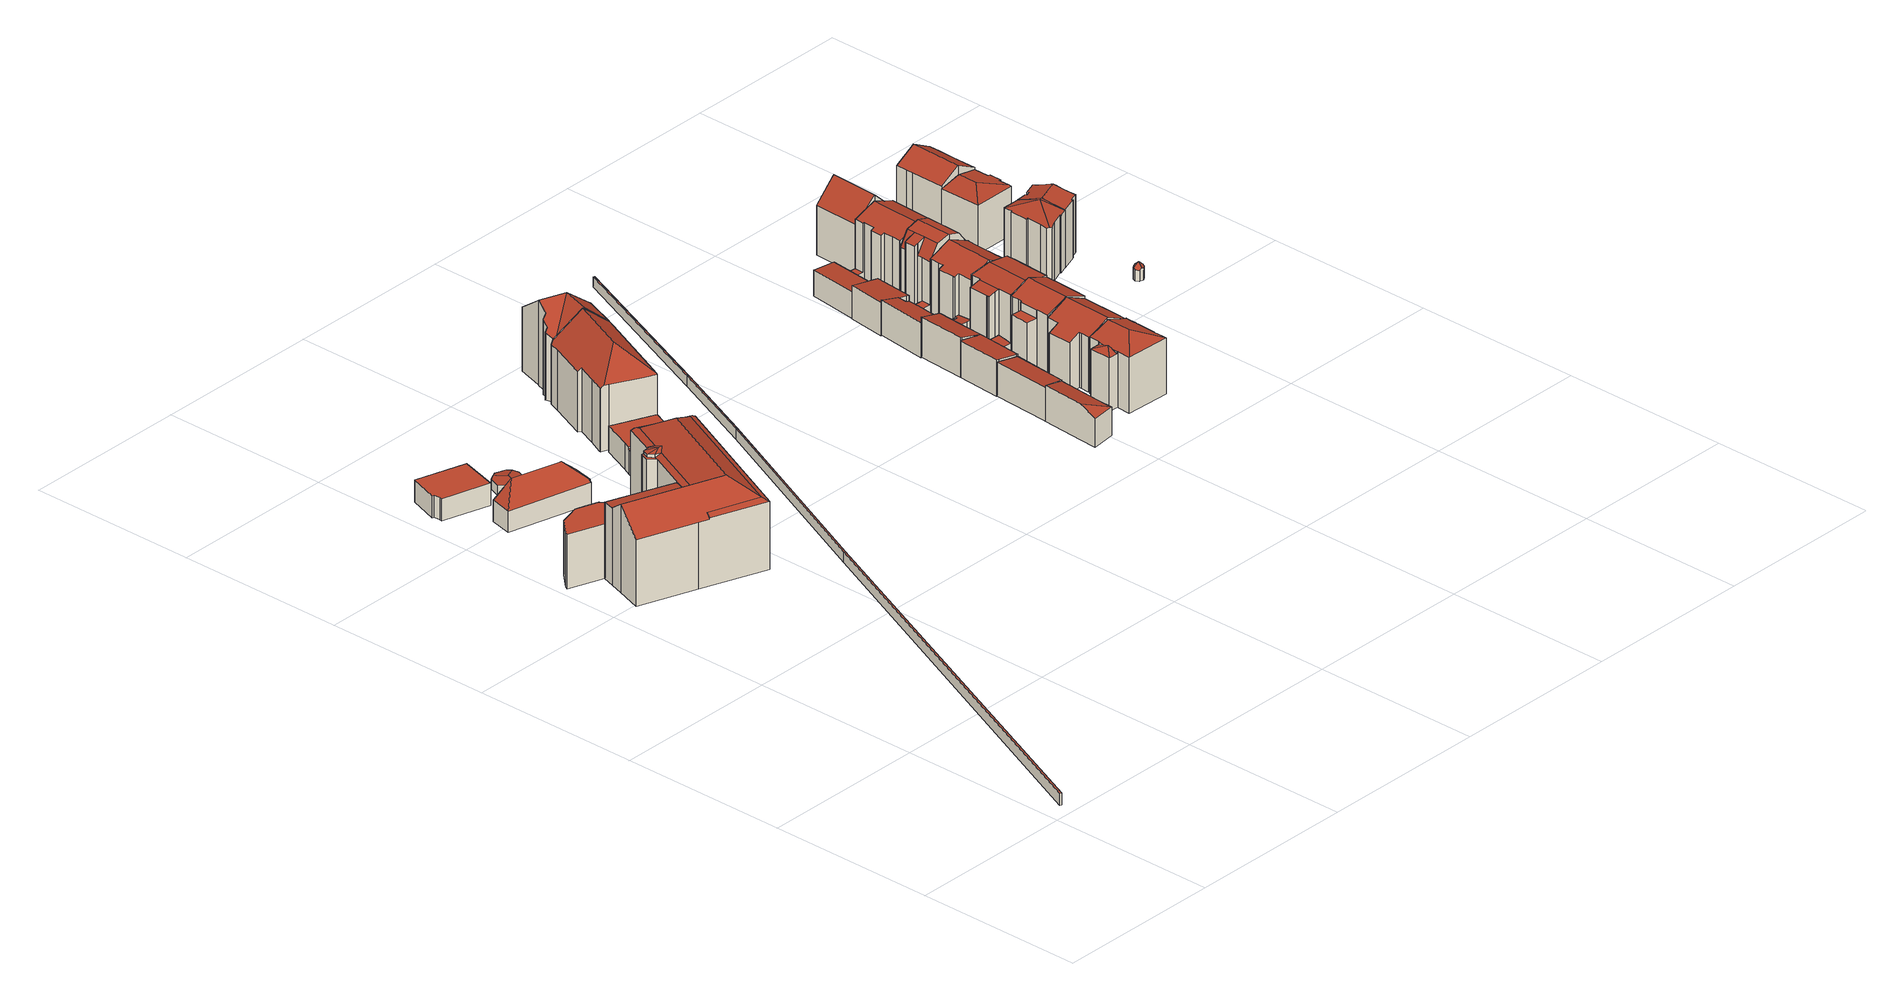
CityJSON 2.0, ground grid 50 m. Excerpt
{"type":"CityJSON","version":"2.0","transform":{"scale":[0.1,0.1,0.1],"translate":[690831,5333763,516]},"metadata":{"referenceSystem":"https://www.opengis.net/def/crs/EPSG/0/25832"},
"CityObjects":{
"building1":{"type":"Building","attributes":{"Gemeindeschluessel":"09162000","HoeheDach":"534.640","HoeheGrund":"518.710","Methode":"1000","NiedrigsteTraufeDesGebaeudes":"534.640","Geometrietyp2DReferenz":"3000","function":"31001_9998","roofType":"1000","measuredHeight":15.93},"geometry":[{"type":"MultiSurface","lod":"2","boundaries":[[[0,1,2,3]],[[4,5,6,7]],[[8,9,1,0]],[[10,11,12,13,14,15]],[[16,15,14,17,18,19]],[[3,2,5,4]],[[7,6,19,18]],[[20,21,9,8]],[[12,11,21,20]],[[1,9,21,11,10,15,16,19,6,5,2]],[[20,8,0,3,4,7,18,17,14,13,12]]],"semantics":{"surfaces":[{"type":"WallSurface"},{"type":"RoofSurface"},{"type":"GroundSurface"}],"values":[0,0,0,0,0,0,0,0,0,1,2]}}]},
"building2":{"type":"Building","attributes":{"Gemeindeschluessel":"09162000","HoeheDach":"526.210","HoeheGrund":"519.720","Methode":"2000","NiedrigsteTraufeDesGebaeudes":"526.210","Geometrietyp2DReferenz":"3000","function":"31001_2000","roofType":"1000","measuredHeight":6.49,"storeysAboveGround":1},"geometry":[{"type":"MultiSurface","lod":"2","boundaries":[[[22,23,24,25]],[[26,27,28,29]],[[30,25,24,31,32,33]],[[32,27,26,33]],[[28,27,32,31,24,23,34,35]],[[29,28,35,36]],[[37,34,23,22]],[[25,30,33,26,29,36,37,22]],[[36,35,34,37]]],"semantics":{"surfaces":[{"type":"WallSurface"},{"type":"RoofSurface"},{"type":"GroundSurface"}],"values":[0,0,0,0,1,0,0,2,0]}}]},
"building3":{"type":"Building","attributes":{"name":"Pathologisches Institut","Gemeindeschluessel":"09162000","HoeheDach":"544.600","HoeheGrund":"518.786","Methode":"2000","NiedrigsteTraufeDesGebaeudes":"538.406","Geometrietyp2DReferenz":"3000","function":"31001_3020","roofType":"3100","measuredHeight":25.81,"storeysAboveGround":4},"geometry":[{"type":"MultiSurface","lod":"2","boundaries":[[[38,39,40,41,42,43]],[[44,45,46,47,48]],[[38,43,49,50]],[[51,52,53,54]],[[55,56,57,58,59]],[[38,50,56,55,60,61,62,52,51,63,64,65,66,67,39]],[[50,49,57,56]],[[68,69,70,71]],[[68,72,73,74]],[[75,65,64,76,71,77]],[[78,45,79,80]],[[53,52,62,81,82]],[[42,41,83]],[[48,47,66,65,75]],[[80,84,85,86,87,59,58]],[[88,86,85,89]],[[90,69,68,91]],[[67,66,47,46,92]],[[93,74,73,94]],[[82,84,90,95,53]],[[68,71,76,72]],[[40,92,46,45,78]],[[88,96,97,87,86]],[[48,75,77,70,44]],[[84,82,81,89,85]],[[84,80,79,44,70,69,90]],[[90,91,95]],[[98,54,53,95,93,94]],[[62,61,96,88,89,81]],[[67,92,40,39]],[[64,63,98,94,73,72,76]],[[60,97,96,61]],[[43,42,83,78,80,58,57,49]],[[40,78,83,41]],[[77,71,70]],[[79,45,44]],[[95,91,74,93]],[[98,63,51,54]],[[91,68,74]],[[60,55,59,87,97]]],"semantics":{"surfaces":[{"type":"WallSurface"},{"type":"RoofSurface"},{"type":"GroundSurface"}],"values":[0,1,0,0,0,2,0,1,1,0,1,0,0,0,1,0,1,0,0,1,1,1,1,1,1,1,0,1,0,0,0,0,1,1,0,1,0,0,1,0]}}]},
"building4":{"type":"Building","attributes":{"Gemeindeschluessel":"09162000","HoeheDach":"529.760","HoeheGrund":"519.085","Methode":"2000","NiedrigsteTraufeDesGebaeudes":"525.275","Geometrietyp2DReferenz":"3000","function":"31001_9998","roofType":"2100","measuredHeight":10.68},"geometry":[{"type":"MultiSurface","lod":"2","boundaries":[[[99,100,101,102,103,104,105,106,107,108,109]],[[101,110,111,102]],[[112,110,101,100]],[[108,113,114,109]],[[102,111,115,103]],[[99,116,112,100]],[[117,115,111,110]],[[112,116,118,119,120,121,117,110]],[[120,119,122,106,105]],[[117,121,104,103,115]],[[99,109,114,118,116]],[[104,121,120,105]],[[107,123,113,108]],[[106,122,123,107]],[[118,114,113,123,122,119]]],"semantics":{"surfaces":[{"type":"GroundSurface"},{"type":"WallSurface"},{"type":"RoofSurface"}],"values":[0,1,1,1,1,1,2,2,1,1,1,1,1,1,2]}}]},
"building5":{"type":"Building","attributes":{"Gemeindeschluessel":"09162000","HoeheDach":"524.113","HoeheGrund":"520.300","Methode":"1000","NiedrigsteTraufeDesGebaeudes":"523.191","Geometrietyp2DReferenz":"3000","function":"31001_2000","roofType":"3200","measuredHeight":3.81},"geometry":[{"type":"MultiSurface","lod":"2","boundaries":[[[124,125,126,127]],[[128,129,130,131,132]],[[133,134,135,136]],[[134,137,128,132,138,135]],[[138,132,131,139,140,141]],[[142,143,144,137,134,133]],[[136,135,138,141]],[[129,125,124,145,146,130]],[[139,131,130,146]],[[144,126,125,129,128,137]],[[127,126,144,143]],[[127,143,142,133,136,141,140,139,146,145,124]]],"semantics":{"surfaces":[{"type":"WallSurface"},{"type":"RoofSurface"},{"type":"GroundSurface"}],"values":[0,1,0,1,0,0,0,0,0,1,0,2]}}]},
"building6":{"type":"Building","attributes":{"Gemeindeschluessel":"09162000","HoeheDach":"523.367","HoeheGrund":"519.783","Methode":"2000","NiedrigsteTraufeDesGebaeudes":"522.673","Geometrietyp2DReferenz":"3000","function":"51009_1700","roofType":"1000","measuredHeight":3.58},"geometry":[{"type":"MultiSurface","lod":"2","boundaries":[[[147,148,149,150]],[[151,152,153,154]],[[150,149,155,156]],[[150,156,151,154,157,158,159,160,161,147]],[[158,162,163,159]],[[154,153,164,157]],[[156,155,152,151]],[[148,165,166,163,162,164,153,152,155,149]],[[159,163,166,160]],[[160,166,165,161]],[[161,165,148,147]],[[157,164,162,158]]],"semantics":{"surfaces":[{"type":"WallSurface"},{"type":"GroundSurface"},{"type":"RoofSurface"}],"values":[0,0,0,1,0,0,0,2,0,0,0,0]}}]},
"building7":{"type":"Building","attributes":{"Gemeindeschluessel":"09162000","HoeheDach":"526.960","HoeheGrund":"519.371","Methode":"2000","NiedrigsteTraufeDesGebaeudes":"526.460","Geometrietyp2DReferenz":"3000","function":"31001_1000","roofType":"1000","measuredHeight":7.59,"storeysAboveGround":2},"geometry":[{"type":"MultiSurface","lod":"2","boundaries":[[[167,168,169,170,171,172,173,174,175]],[[176,177,178,179,180,181,182,183,184,185,186]],[[179,175,174,180]],[[176,186,187,188,170,169]],[[183,189,190,184]],[[181,173,172,182]],[[183,182,172,171,191,189]],[[188,187,192,190,189,191]],[[184,190,192,185]],[[175,179,178,167]],[[176,169,168,177]],[[180,174,173,181]],[[185,192,187,186]],[[167,178,177,168]],[[170,188,191,171]]],"semantics":{"surfaces":[{"type":"RoofSurface"},{"type":"GroundSurface"},{"type":"WallSurface"}],"values":[0,1,2,2,2,2,2,0,2,2,2,2,2,2,2]}}]},
"building8":{"type":"Building","attributes":{"Gemeindeschluessel":"09162000","HoeheDach":"545.100","HoeheGrund":"519.990","Methode":"2000","NiedrigsteTraufeDesGebaeudes":"537.443","Geometrietyp2DReferenz":"3000","function":"31001_1000","roofType":"3200","measuredHeight":25.11,"storeysAboveGround":6},"geometry":[{"type":"MultiSurface","lod":"2","boundaries":[[[193,194,195,196]],[[197,198,199,200,201,202]],[[203,204,205,206,207,208,209,210]],[[211,212,213,214,215,216,217,218,219,220]],[[221,222,223,224]],[[221,224,201,200,199,225,205,204,203,210,226,227,193,196,228,229,219,218,217,216,215]],[[229,230,220,219]],[[196,195,231,228]],[[206,232,198,197,202,233,207]],[[208,207,233,212,211,220,230,231,195,194,234,235,209]],[[227,234,194,193]],[[202,223,222,214,213,212,233]],[[224,223,202,201]],[[215,214,222,221]],[[226,235,234,227]],[[225,199,198,232,206,205]],[[228,231,230,229]],[[210,209,235,226]]],"semantics":{"surfaces":[{"type":"WallSurface"},{"type":"GroundSurface"},{"type":"RoofSurface"}],"values":[0,0,0,0,0,1,0,0,2,2,0,2,0,0,0,0,0,0]}}]},
"building9":{"type":"Building","attributes":{"Gemeindeschluessel":"09162000","HoeheDach":"545.110","HoeheGrund":"519.930","Methode":"2000","NiedrigsteTraufeDesGebaeudes":"538.261","Geometrietyp2DReferenz":"3000","function":"31001_1000","roofType":"3100","measuredHeight":25.18,"storeysAboveGround":6},"geometry":[{"type":"MultiSurface","lod":"2","boundaries":[[[236,237,238,239,240,241,242,243,244,245,246,247]],[[236,247,248]],[[249,250,251,252]],[[253,254,255,256]],[[257,258,250,249,259,260]],[[261,262,254,253]],[[263,245,244,264,252,251]],[[265,266,267,268,269,270,271,213,272,273,274,275]],[[248,247,246,245,263,251,250,258]],[[269,276,239,238,277,270]],[[213,271,248,272]],[[270,277,238,237,236,248,271]],[[274,273,272,248,258,257,278,255,254,262]],[[275,274,262,261]],[[276,269,268,267,266,265,275,261,253,256,279,260,259,249,252,264,244,243,242,241,240,239]],[[255,278,257,260,279,256]]],"semantics":{"surfaces":[{"type":"WallSurface"},{"type":"RoofSurface"},{"type":"GroundSurface"}],"values":[0,1,0,0,0,0,0,0,1,0,1,1,1,0,2,0]}}]},
"building10":{"type":"Building","attributes":{"Gemeindeschluessel":"09162000","HoeheDach":"528.505","HoeheGrund":"517.947","Methode":"2000","NiedrigsteTraufeDesGebaeudes":"526.235","Geometrietyp2DReferenz":"3000","function":"31001_9998","roofType":"2100","measuredHeight":10.56,"storeysAboveGround":2},"geometry":[{"type":"MultiSurface","lod":"2","boundaries":[[[280,281,282,283]],[[284,285,286,287]],[[283,288,289,290,291,280]],[[281,292,287,286,293,282]],[[290,289,285,284]],[[282,288,283]],[[292,281,280,291,290,284,287]],[[282,293,286,285,289,288]]],"semantics":{"surfaces":[{"type":"WallSurface"},{"type":"RoofSurface"},{"type":"GroundSurface"}],"values":[0,0,0,0,0,1,2,1]}}]},
"building11":{"type":"Building","attributes":{"Gemeindeschluessel":"09162000","HoeheDach":"527.788","HoeheGrund":"517.945","Methode":"1000","NiedrigsteTraufeDesGebaeudes":"526.550","Geometrietyp2DReferenz":"3000","function":"31001_1000","roofType":"1000","measuredHeight":9.84,"storeysAboveGround":2},"geometry":[{"type":"MultiSurface","lod":"2","boundaries":[[[294,295,296,297]],[[298,299,295,294]],[[287,300,285,284]],[[301,302,303,304]],[[305,306,302,301,307,290]],[[308,299,298,309,304,303]],[[290,310,284,285,311,305]],[[297,287,284,310,290,307,301,304,309,298,294]],[[297,296,300,287]],[[311,285,300,296,295,299,308,303,302,306,305]]],"semantics":{"surfaces":[{"type":"WallSurface"},{"type":"GroundSurface"},{"type":"RoofSurface"}],"values":[0,0,0,0,0,0,0,1,0,2]}}]},
"building12":{"type":"Building","attributes":{"Gemeindeschluessel":"09162000","HoeheDach":"528.447","HoeheGrund":"517.690","Methode":"1000","NiedrigsteTraufeDesGebaeudes":"527.173","Geometrietyp2DReferenz":"3000","function":"31001_9998","roofType":"2100","measuredHeight":10.76,"storeysAboveGround":2},"geometry":[{"type":"MultiSurface","lod":"2","boundaries":[[[312,313,314,315]],[[316,317,318,319,320,321,322,323,324,312,315,325]],[[321,326,327,322]],[[320,319,318,328,329,330,326,321]],[[322,327,331,323]],[[326,330,329,328,332,333,334,314,313,335,331,327]],[[315,314,334,325]],[[324,335,313,312]],[[317,332,328,318]],[[317,316,325,334,333,332]],[[323,331,335,324]]],"semantics":{"surfaces":[{"type":"WallSurface"},{"type":"GroundSurface"},{"type":"RoofSurface"}],"values":[0,1,0,0,0,2,0,0,0,0,0]}}]},
"building13":{"type":"Building","attributes":{"Gemeindeschluessel":"09162000","HoeheDach":"529.314","HoeheGrund":"517.650","Methode":"1000","NiedrigsteTraufeDesGebaeudes":"527.214","Geometrietyp2DReferenz":"3000","function":"31001_1000","roofType":"2100","measuredHeight":11.66,"storeysAboveGround":2},"geometry":[{"type":"MultiSurface","lod":"2","boundaries":[[[336,334,337,338]],[[339,340,336,338,341,342,343,344,345,346,347,348,349]],[[340,339,349,350,351,352]],[[344,353,354,345]],[[355,356,337,334,352,351,350,357,358,359,354,353,360]],[[359,358,347,346,345,354]],[[341,356,355,342]],[[347,358,357,348]],[[342,355,360,343]],[[348,357,350,349]],[[343,360,353,344]],[[338,337,356,341]],[[340,352,334,336]]],"semantics":{"surfaces":[{"type":"WallSurface"},{"type":"GroundSurface"},{"type":"RoofSurface"}],"values":[0,1,0,0,2,0,0,0,0,0,0,0,0]}}]},
"building14":{"type":"Building","attributes":{"Gemeindeschluessel":"09162000","HoeheDach":"535.750","HoeheGrund":"516.910","Methode":"2000","NiedrigsteTraufeDesGebaeudes":"532.590","Geometrietyp2DReferenz":"3000","function":"31001_9998","roofType":"3200","measuredHeight":18.84,"storeysAboveGround":4},"geometry":[{"type":"MultiSurface","lod":"2","boundaries":[[[361,362,363,364]],[[365,366,367,368]],[[369,370,371,372]],[[373,374,375,376]],[[377,378,379,380,381,382,383,384,385]],[[386,387,388,389]],[[390,391,392,393]],[[394,395,396,397]],[[361,364,369,372,373,376,398,390,393,399,400,401,365,368,379,378,377,385,402,403,404,394,397,386,389,405,406,407,408]],[[393,409,410,399]],[[406,411,412,407]],[[407,412,413,408]],[[414,415,388,387,396,395,416,417,418,419,381,380,367]],[[408,413,362,361]],[[399,410,420,400]],[[382,381,419]],[[382,419,421,383]],[[366,422,414,367]],[[366,365,401,400,420,422]],[[364,363,370,369]],[[423,416,395,394,404,403,424]],[[398,425,391,390]],[[392,409,393]],[[372,371,374,373]],[[383,421,426,384]],[[417,416,423]],[[368,367,380,379]],[[422,420,410,409,392,391,425,375,374,371,370,363,362,413,412,411,415,414]],[[421,417,423,424,426]],[[376,375,425,398]],[[415,411,406,405,389,388]],[[397,396,387,386]],[[419,418,417,421]],[[384,426,424,403,402,385]]],"semantics":{"surfaces":[{"type":"WallSurface"},{"type":"GroundSurface"},{"type":"RoofSurface"}],"values":[0,0,0,0,0,0,0,0,1,0,0,0,2,0,0,0,2,2,0,0,0,0,0,0,2,0,0,2,2,0,0,0,0,0]}}]},
"building15":{"type":"Building","attributes":{"Gemeindeschluessel":"09162000","HoeheDach":"520.841","HoeheGrund":"517.350","Methode":"1000","NiedrigsteTraufeDesGebaeudes":"520.022","Geometrietyp2DReferenz":"3000","function":"51009_1610","roofType":"1000","measuredHeight":3.49},"geometry":[{"type":"MultiSurface","lod":"2","boundaries":[[[427,428,429,430]],[[431,432,433,434]],[[435,436,428,427]],[[434,433,437,438]],[[439,440,431,434,438,435,427,430]],[[438,437,436,435]],[[440,441,432,431]],[[441,442,429,428,436,437,433,432]],[[442,441,440,439,430,429]]],"semantics":{"surfaces":[{"type":"WallSurface"},{"type":"GroundSurface"},{"type":"RoofSurface"}],"values":[0,0,0,0,1,0,0,2,0]}}]},
"building16":{"type":"Building","attributes":{"Gemeindeschluessel":"09162000","HoeheDach":"536.374","HoeheGrund":"517.120","Methode":"2000","NiedrigsteTraufeDesGebaeudes":"531.546","Geometrietyp2DReferenz":"3000","function":"31001_1000","roofType":"3100","measuredHeight":19.25,"storeysAboveGround":4},"geometry":[{"type":"MultiSurface","lod":"2","boundaries":[[[443,444,445,446]],[[447,448,449,450]],[[451,452,453,454,455,456]],[[457,458,459,447,450,460,461,462,463,464,443,446,465,466,467,468,469,470,471,455,454,453]],[[461,460,472,473,474,462]],[[471,475,456,455]],[[467,476,477,468]],[[469,478,479,470]],[[458,480,481,459]],[[462,474,482,463]],[[446,445,483,465]],[[470,479,475,471]],[[453,452,484,457]],[[466,465,483,485,476,467]],[[463,482,486,464]],[[464,486,444,443]],[[485,483,445,444,486,482,474,473,451,456,475,479,478,477,476]],[[472,449,448,481,480,484,452,451,473]],[[478,469,468,477]],[[459,481,448,447]],[[457,484,480,458]],[[450,449,472,460]]],"semantics":{"surfaces":[{"type":"WallSurface"},{"type":"GroundSurface"},{"type":"RoofSurface"}],"values":[0,0,0,1,0,0,0,0,0,0,0,0,0,0,0,0,2,2,0,0,0,0]}}]},
"building17":{"type":"Building","attributes":{"Gemeindeschluessel":"09162000","HoeheDach":"527.458","HoeheGrund":"517.230","Methode":"2000","NiedrigsteTraufeDesGebaeudes":"520.139","Geometrietyp2DReferenz":"3000","function":"31001_1000","roofType":"2100","measuredHeight":10.23,"storeysAboveGround":1},"geometry":[{"type":"MultiSurface","lod":"2","boundaries":[[[487,488,489,490]],[[491,492,493,494]],[[495,496,497,498]],[[490,499,500,501,502,495,498,503,504,505,506,507,508,509,510,511,512,513,514,515,491,494,516,517,518,487]],[[510,509,508,519,520,521]],[[510,521,522,511]],[[523,524,525,489,488,526,527,528,493,492,529,530,531,532]],[[507,533,519,508]],[[534,497,496,535,536,537,522,521,520,519,533,538,539,540]],[[531,536,535,532]],[[517,527,526,518]],[[498,497,534,503]],[[511,522,537,512]],[[528,527,517,516,494,493]],[[490,489,525,499]],[[540,539,538,506,505,504]],[[536,531,530,514,513,512,537]],[[515,529,492,491]],[[518,526,488,487]],[[514,530,529,515]],[[502,501,523,532,535,496,495]],[[500,499,525,524,523,501]],[[503,534,540,504]],[[506,538,533,507]]],"semantics":{"surfaces":[{"type":"WallSurface"},{"type":"GroundSurface"},{"type":"RoofSurface"}],"values":[0,0,0,1,0,0,2,0,2,0,0,0,0,0,0,0,0,0,0,0,0,0,0,0]}}]},
"building18":{"type":"Building","attributes":{"Gemeindeschluessel":"09162000","HoeheDach":"526.750","HoeheGrund":"516.896","Methode":"2000","NiedrigsteTraufeDesGebaeudes":"525.117","Geometrietyp2DReferenz":"3000","function":"31001_9998","roofType":"9999","measuredHeight":9.85,"storeysAboveGround":1},"geometry":[{"type":"MultiSurface","lod":"2","boundaries":[[[541,542,543,544,545,546,547,548,549,550,551]],[[552,553,546,545]],[[554,555,551,550]],[[556,542,541,557]],[[558,548,547,559]],[[560,543,542,556]],[[552,545,544,561]],[[552,561,560,556,557,555,554,562,558,559,553]],[[554,550,549,562]],[[559,547,546,553]],[[555,557,541,551]],[[561,544,543,560]],[[558,562,549,548]]],"semantics":{"surfaces":[{"type":"RoofSurface"},{"type":"WallSurface"},{"type":"GroundSurface"}],"values":[0,1,1,1,1,1,1,2,1,1,1,1,1]}}]},
"building19":{"type":"Building","attributes":{"Gemeindeschluessel":"09162000","HoeheDach":"536.504","HoeheGrund":"517.130","Methode":"2000","NiedrigsteTraufeDesGebaeudes":"531.260","Geometrietyp2DReferenz":"3000","function":"31001_9998","roofType":"3100","measuredHeight":19.37,"storeysAboveGround":5},"geometry":[{"type":"MultiSurface","lod":"2","boundaries":[[[563,564,565,566,567]],[[568,569,570,571]],[[564,572,573,574,575,576,565]],[[577,578,579,580,581,470]],[[582,583,584,585]],[[586,587,588,589,584,583,590,591,592,593]],[[585,584,589,594]],[[595,580,579,596,563,567,597]],[[574,573,598,599]],[[453,600,601,594,589,588,587,586]],[[571,570,602,603]],[[585,594,601,600,453,604,455,471,470,581,580,595,597,605,576,575,574,599,568,571,603,606,582]],[[607,608,593,592,591,590,602,570,569,598,573,572,596,579,578,577]],[[590,583,582,606,603,602]],[[599,598,569,568]],[[471,607,577,470]],[[567,566,565,576,605,597]],[[455,608,607,471]],[[596,572,564,563]],[[604,453,586,593,608,455]]],"semantics":{"surfaces":[{"type":"RoofSurface"},{"type":"WallSurface"},{"type":"GroundSurface"}],"values":[0,1,1,1,1,0,1,1,1,1,1,2,0,1,1,1,1,1,1,1]}}]},
"building20":{"type":"Building","attributes":{"Gemeindeschluessel":"09162000","HoeheDach":"519.760","HoeheGrund":"517.230","Methode":"2000","NiedrigsteTraufeDesGebaeudes":"519.760","Geometrietyp2DReferenz":"3000","function":"51009_1610","roofType":"1000","measuredHeight":2.53},"geometry":[{"type":"MultiSurface","lod":"2","boundaries":[[[491,609,610,611]],[[494,491,611,518,517]],[[494,612,609,491]],[[611,610,613,518]],[[517,614,612,494]],[[518,613,614,517]],[[614,613,610,609,612]]],"semantics":{"surfaces":[{"type":"WallSurface"},{"type":"GroundSurface"},{"type":"RoofSurface"}],"values":[0,1,0,0,0,0,2]}}]},
"building21":{"type":"Building","attributes":{"Gemeindeschluessel":"09162000","HoeheDach":"524.778","HoeheGrund":"517.129","Methode":"1000","NiedrigsteTraufeDesGebaeudes":"524.067","Geometrietyp2DReferenz":"3000","function":"31001_1000","roofType":"9999","measuredHeight":7.65,"storeysAboveGround":2},"geometry":[{"type":"MultiSurface","lod":"2","boundaries":[[[615,616,617,618]],[[619,618,617,620,621,622]],[[615,618,619,623]],[[624,625,622,621]],[[616,626,620,617]],[[625,623,619,622]],[[624,621,620,626]],[[615,623,625,624,626,616]]],"semantics":{"surfaces":[{"type":"WallSurface"},{"type":"RoofSurface"},{"type":"GroundSurface"}],"values":[0,1,0,0,0,0,0,2]}}]},
"building22":{"type":"Building","attributes":{"Gemeindeschluessel":"09162000","HoeheDach":"519.229","HoeheGrund":"516.850","Methode":"1000","NiedrigsteTraufeDesGebaeudes":"519.229","Geometrietyp2DReferenz":"3000","function":"31001_2000","roofType":"1000","measuredHeight":2.38},"geometry":[{"type":"MultiSurface","lod":"2","boundaries":[[[561,627,628,552]],[[629,630,627,561]],[[552,628,631,632]],[[629,561,552,632,633,634,635]],[[636,637,635,634,633,638]],[[632,631,638,633]],[[630,637,636,638,631,628,627]],[[629,635,637,630]]],"semantics":{"surfaces":[{"type":"WallSurface"},{"type":"GroundSurface"},{"type":"RoofSurface"}],"values":[0,0,0,1,0,0,2,0]}}]},
"building23":{"type":"Building","attributes":{"Gemeindeschluessel":"09162000","HoeheDach":"535.221","HoeheGrund":"517.116","Methode":"2000","NiedrigsteTraufeDesGebaeudes":"533.326","Geometrietyp2DReferenz":"3000","function":"31001_1000","roofType":"3100","measuredHeight":18.11,"storeysAboveGround":4},"geometry":[{"type":"MultiSurface","lod":"2","boundaries":[[[639,640,641,642,643]],[[603,582,644,645,646]],[[647,648,649,650]],[[571,651,652,653]],[[654,655,656,657]],[[658,653,652,659,660]],[[661,662,663,664]],[[665,666,667,668]],[[650,649,644,582]],[[661,664,667,666,660,659,669]],[[652,651,646,645,642,641,656,655,670,669,659]],[[603,571,653,658,665,668,663,662,671,654,657,640,639,672,647,650,582]],[[639,643,673,672]],[[671,662,661,669,670]],[[672,673,648,647]],[[603,646,651,571]],[[644,649,648,673,643,642,645]],[[668,667,664,663]],[[671,670,655,654]],[[666,665,658,660]],[[657,656,641,640]]],"semantics":{"surfaces":[{"type":"WallSurface"},{"type":"RoofSurface"},{"type":"GroundSurface"}],"values":[0,0,0,0,0,0,0,0,0,1,1,2,0,0,0,0,1,0,0,0,0]}}]},
"building24":{"type":"Building","attributes":{"Gemeindeschluessel":"09162000","HoeheDach":"535.814","HoeheGrund":"517.032","Methode":"2000","NiedrigsteTraufeDesGebaeudes":"532.063","Geometrietyp2DReferenz":"3000","function":"31001_1000","roofType":"3100","measuredHeight":18.78,"storeysAboveGround":4},"geometry":[{"type":"MultiSurface","lod":"2","boundaries":[[[674,675,676,677]],[[678,679,680,681]],[[682,683,684,685]],[[686,687,688,689]],[[690,691,680,679]],[[692,693,694,695]],[[689,688,696,697]],[[698,676,675,694,693,684,683,699,681,680,700,701]],[[691,702,703,704,705,706,696,688,687,700,680]],[[707,702,691,690]],[[708,706,705,709]],[[701,710,711,698]],[[686,710,701,700,687]],[[712,699,683,682]],[[697,696,706,708]],[[709,705,704,713]],[[678,712,682,685,692,695,674,677,711,710,686,689,697,708,709,713,714,707,690,679]],[[713,704,703,714]],[[714,703,702,707]],[[678,681,699,712]],[[695,694,675,674]],[[685,684,693,692]],[[698,711,677,676]]],"semantics":{"surfaces":[{"type":"WallSurface"},{"type":"RoofSurface"},{"type":"GroundSurface"}],"values":[0,0,0,0,0,0,0,1,1,0,0,0,0,0,0,0,2,0,0,0,0,0,0]}}]},
"building25":{"type":"Building","attributes":{"Gemeindeschluessel":"09162000","HoeheDach":"537.270","HoeheGrund":"516.786","Methode":"2000","NiedrigsteTraufeDesGebaeudes":"531.872","Geometrietyp2DReferenz":"3000","function":"31001_9998","roofType":"3100","measuredHeight":20.48,"storeysAboveGround":4},"geometry":[{"type":"MultiSurface","lod":"2","boundaries":[[[715,716,717,718,719,720]],[[721,722,723,724]],[[717,725,726,727,718]],[[728,729,730,731,732,733,734]],[[717,716,735,736,725]],[[737,734,733]],[[738,739,740,727,726,722,721]],[[741,723,722,726,725,736]],[[733,740,739,737]],[[718,727,740,733,732,719]],[[734,742,743,728]],[[744,729,728,743]],[[729,744,745,730]],[[719,732,746,747,720]],[[741,736,735,748]],[[723,741,748,724]],[[738,742,734,737,739]],[[715,720,747,749]],[[748,735,716,715,749,745,744,743,742,738,721,724]],[[745,749,747,746,731,730]],[[732,731,746]]],"semantics":{"surfaces":[{"type":"WallSurface"},{"type":"RoofSurface"},{"type":"GroundSurface"}],"values":[0,0,1,1,0,0,0,1,1,1,0,0,0,1,0,0,0,0,2,0,0]}}]},
"building26":{"type":"Building","attributes":{"Gemeindeschluessel":"09162000","HoeheDach":"536.225","HoeheGrund":"516.750","Methode":"2000","NiedrigsteTraufeDesGebaeudes":"519.250","Geometrietyp2DReferenz":"3000","function":"31001_1000","roofType":"3100","measuredHeight":19.48,"storeysAboveGround":4},"geometry":[{"type":"MultiSurface","lod":"2","boundaries":[[[750,751,752,753]],[[753,752,754,755,756,757,758]],[[759,760,758,757]],[[761,762,763,751,750,760,759]],[[764,765,763,762,766,767]],[[750,753,758,760]],[[768,769,770,771]],[[772,773,774,775,755,754]],[[776,777,770,769,778,779,780,772,754,752,751,763,765,764,781,782,783]],[[784,785,777,776,783,786]],[[787,788,789,721]],[[771,770,777,785]],[[789,788,790,791,792,773,772,780,779]],[[793,790,788,787]],[[781,764,767,794,795,782]],[[796,721,789,779,778,738]],[[738,778,769,768]],[[793,797,798,792,791,790]],[[786,783,782,795]],[[797,793,787,721,796,738,768,771,785,784,786,795,794,767,766,762,761,759,757,756,755,775,774,798]],[[774,773,792,798]]],"semantics":{"surfaces":[{"type":"WallSurface"},{"type":"RoofSurface"},{"type":"GroundSurface"}],"values":[0,0,0,0,0,1,0,0,1,0,0,0,1,0,0,0,0,0,0,2,0]}}]},
"building27":{"type":"Building","attributes":{"Gemeindeschluessel":"09162000","HoeheDach":"537.936","HoeheGrund":"517.070","Methode":"1000","NiedrigsteTraufeDesGebaeudes":"531.694","Geometrietyp2DReferenz":"3000","function":"31001_9998","roofType":"3100","measuredHeight":20.87,"storeysAboveGround":5},"geometry":[{"type":"MultiSurface","lod":"2","boundaries":[[[799,800,801,802]],[[803,804,805,806,800,799]],[[807,808,809,810,805,804]],[[811,808,807,804,803,799,802,812,813,814]],[[808,811,814,815,816,809]],[[817,815,814,813,812,818]],[[806,817,818,801,800]],[[802,801,818,812]],[[805,810,809,816,815,817,806]]],"semantics":{"surfaces":[{"type":"WallSurface"},{"type":"GroundSurface"},{"type":"RoofSurface"}],"values":[0,0,0,1,0,0,2,0,2]}}]},
"building28":{"type":"Building","attributes":{"Gemeindeschluessel":"09162000","HoeheDach":"535.881","HoeheGrund":"516.980","Methode":"1000","NiedrigsteTraufeDesGebaeudes":"533.762","Geometrietyp2DReferenz":"3000","function":"31001_1000","roofType":"3200","measuredHeight":18.9,"storeysAboveGround":4},"geometry":[{"type":"MultiSurface","lod":"2","boundaries":[[[819,820,821,822,823,824]],[[825,826,821,820]],[[827,828,829,830]],[[821,826,831,832,833,834,835,822]],[[834,836,835]],[[837,832,831,838]],[[839,840,841,842]],[[837,838,825,820,819,824,843,844,827,830,845,846,839,842,847,848,849,850]],[[838,831,826,825]],[[850,833,832,837]],[[835,836,851]],[[822,835,852,853,829,828,854,855,823]],[[844,854,828,827]],[[824,823,855,843]],[[843,855,854,844]],[[834,833,850,849,848,847,842,841,851,836]],[[835,851,841,840,852]],[[853,852,840,839,846,845]],[[830,829,853,845]]],"semantics":{"surfaces":[{"type":"WallSurface"},{"type":"RoofSurface"},{"type":"GroundSurface"}],"values":[0,0,0,1,1,0,0,2,0,0,1,1,0,0,0,0,1,0,0]}}]},
"building29":{"type":"Building","attributes":{"Gemeindeschluessel":"09162000","HoeheDach":"522.090","HoeheGrund":"517.120","Methode":"2000","NiedrigsteTraufeDesGebaeudes":"520.191","Geometrietyp2DReferenz":"3000","function":"31001_2000","roofType":"3600","measuredHeight":4.97},"geometry":[{"type":"MultiSurface","lod":"2","boundaries":[[[856,857,858,859,860]],[[861,862,863,864,865,866]],[[857,867,868,869,870,858]],[[858,870,862,861,859]],[[871,872,866,865]],[[873,874,875,876,877,878]],[[879,880,881,856,860,882,875,874]],[[863,862,870,869]],[[876,875,882,860,859,883,877]],[[877,883,872,871,884,878]],[[867,857,856,881]],[[859,861,866,872,883]],[[868,867,881,880,879,874,873,878,884,871,865,864,863,869]]],"semantics":{"surfaces":[{"type":"RoofSurface"},{"type":"WallSurface"},{"type":"GroundSurface"}],"values":[0,1,1,0,1,1,1,1,0,1,1,0,2]}}]},
"building30":{"type":"Building","attributes":{"Gemeindeschluessel":"09162000","HoeheDach":"535.682","HoeheGrund":"516.910","Methode":"1000","NiedrigsteTraufeDesGebaeudes":"533.833","Geometrietyp2DReferenz":"3000","function":"31001_1000","roofType":"3100","measuredHeight":18.77,"storeysAboveGround":4},"geometry":[{"type":"MultiSurface","lod":"2","boundaries":[[[885,886,887,888]],[[889,890,891,892]],[[893,894,895,896,897,898,899,900,901,889,892,902,903,904,905,906,907,908,885,888]],[[909,910,900,899,898,841]],[[893,911,912,894]],[[894,912,913,895]],[[908,914,886,885]],[[903,915,916,904]],[[901,917,890,889]],[[897,896,895,913,918,919,841,898]],[[920,921,907,906,905,922]],[[907,921,914,908]],[[888,887,911,893]],[[919,918,920,922,916,915,923,891,890,917,910,909,841]],[[892,891,923,902]],[[913,912,911,887,886,914,921,920,918]],[[900,910,917,901]],[[904,916,922,905]],[[902,923,915,903]]],"semantics":{"surfaces":[{"type":"WallSurface"},{"type":"GroundSurface"},{"type":"RoofSurface"}],"values":[0,0,1,0,0,0,0,0,0,0,0,0,0,2,0,2,0,0,0]}}]},
"building31":{"type":"Building","attributes":{"Gemeindeschluessel":"09162000","HoeheDach":"532.203","HoeheGrund":"516.820","Methode":"1000","NiedrigsteTraufeDesGebaeudes":"530.917","Geometrietyp2DReferenz":"3000","function":"31001_9998","roofType":"3200","measuredHeight":15.38,"storeysAboveGround":4},"geometry":[{"type":"MultiSurface","lod":"2","boundaries":[[[924,925,926,927]],[[928,929,930,931,932,933,934,935,936,924,927,937,938]],[[939,940,941,942,943]],[[940,944,945,946,947,926,925,948,941]],[[931,939,943,932]],[[937,947,946,938]],[[939,931,930,929,944,940]],[[948,925,924,936,935,949]],[[943,942,950,934,933,932]],[[928,945,944,929]],[[941,948,949,950,942]],[[934,950,949,935]],[[938,946,945,928]],[[927,926,947,937]]],"semantics":{"surfaces":[{"type":"WallSurface"},{"type":"GroundSurface"},{"type":"RoofSurface"}],"values":[0,1,2,2,0,0,0,0,0,0,2,0,0,0]}}]},
"building32":{"type":"Building","attributes":{"Gemeindeschluessel":"09162000","HoeheDach":"535.114","HoeheGrund":"517.030","Methode":"1000","NiedrigsteTraufeDesGebaeudes":"531.565","Geometrietyp2DReferenz":"3000","function":"31001_9998","roofType":"3100","measuredHeight":18.08,"storeysAboveGround":4},"geometry":[{"type":"MultiSurface","lod":"2","boundaries":[[[951,952,953,954]],[[955,956,957,958]],[[959,960,961,962]],[[963,964,965,966]],[[967,968,952,951,969,970,962,961]],[[971,972,973,974,964,963]],[[966,965,960,959]],[[958,957,973,972]],[[954,975,955,958,972,971,963,966,959,962,970,969,951]],[[954,953,976,975]],[[975,976,956,955]],[[973,957,956,976,953,952,968,974]],[[974,968,967,961,960,965,964]]],"semantics":{"surfaces":[{"type":"WallSurface"},{"type":"GroundSurface"},{"type":"RoofSurface"}],"values":[0,0,0,0,0,0,0,0,1,0,0,2,2]}}]},
"building33":{"type":"Building","attributes":{"Gemeindeschluessel":"09162000","HoeheDach":"520.097","HoeheGrund":"516.920","Methode":"3100","NiedrigsteTraufeDesGebaeudes":"520.097","Geometrietyp2DReferenz":"3000","function":"31001_2000","roofType":"1000","measuredHeight":3.18},"geometry":[{"type":"MultiSurface","lod":"2","boundaries":[[[977,978,979,980]],[[981,982,983,984]],[[982,977,980,983]],[[985,981,984,986]],[[977,982,981,985,978]],[[979,986,984,983,980]],[[978,985,986,979]]],"semantics":{"surfaces":[{"type":"WallSurface"},{"type":"RoofSurface"},{"type":"GroundSurface"}],"values":[0,0,0,0,1,2,0]}}]}
},
"vertices":[
[106,1625,27],[106,1625,186],[5,1661,186],[5,1661,27],[9,1670,27],[9,1670,186],[50,1714,186],[50,1714,27],[215,1585,27],[215,1585,186],[178,1708,186],[218,1654,186],[218,1654,27],[178,1708,27],[177,1709,27],[177,1709,186],[143,1721,186],[143,1721,27],[113,1731,27],[113,1731,186],[218,1593,27],[218,1593,186],
[202,2178,37],[202,2178,102],[171,2069,102],[171,2069,37],[33,2118,37],[33,2118,102],[30,2134,102],[30,2134,37],[70,2097,37],[70,2097,102],[30,2109,102],[30,2109,37],[55,2222,102],[25,2136,102],[25,2136,37],[55,2222,37],
[223,1412,28],[415,1343,28],[415,1343,228],[253,1401,228],[253,1401,224],[223,1412,224],[456,1822,236],[584,1763,236],[596,1768,232],[482,1820,232],[452,1835,232],[54,1472,224],[54,1472,28],[363,1712,28],[379,1692,28],[379,1692,228],[363,1712,228],[93,1586,28],[80,1548,28],[80,1548,286],[80,1549,286],[93,1586,256],[106,1624,28],[215,1585,28],[315,1547,28],[372,1737,28],[400,1739,28],[443,1839,28],[482,1820,28],[603,1764,28],[411,1714,243],[418,1711,243],[417,1734,236],[401,1741,236],[381,1737,236],[379,1737,236],[371,1718,236],[443,1839,227],[400,1739,236],[401,1741,228],[406,1364,236],[491,1728,286],[366,1447,286],[315,1547,230],[317,1551,228],[259,1415,236],[326,1531,236],[294,1542,236],[284,1520,255],[93,1587,255],[299,1553,251],[299,1553,230],[400,1696,236],[384,1703,236],[603,1764,228],[371,1718,228],[379,1737,228],[384,1703,228],[215,1585,251],[106,1624,251],[372,1737,228],
[355,1901,31],[353,1892,31],[108,1953,31],[124,2018,31],[155,2011,31],[191,2002,31],[319,1969,31],[368,1956,31],[362,1927,31],[367,1918,31],[364,1904,31],[108,1953,93],[124,2018,93],[353,1892,93],[367,1918,93],[364,1904,93],[155,2011,119],[355,1901,99],[177,2005,138],[355,1902,99],[324,1968,137],[319,1969,137],[191,2002,138],[368,1956,100],[362,1927,99],
[297,2087,43],[297,2087,72],[286,2055,72],[286,2055,43],[255,2085,81],[290,2102,75],[283,2117,72],[252,2128,72],[238,2121,74],[226,2053,43],[226,2053,77],[212,2082,72],[212,2082,43],[241,2047,81],[224,2114,72],[252,2128,43],[238,2121,43],[224,2114,43],[241,2047,43],[257,2042,43],[257,2042,77],[290,2102,43],[283,2117,43],
[27,7,38],[27,7,74],[22,9,74],[22,9,38],[825,1826,38],[825,1826,69],[938,2090,68],[938,2090,38],[552,1216,70],[552,1216,38],[1146,2595,38],[1150,2593,38],[942,2088,38],[829,1824,38],[557,1214,38],[1150,2593,67],[942,2088,68],[1146,2595,67],[557,1214,70],[829,1824,69],
[603,1764,105],[605,1768,105],[618,1797,105],[648,1868,105],[525,1921,105],[522,1914,105],[496,1852,105],[485,1827,105],[482,1820,105],[618,1797,34],[605,1768,34],[603,1764,34],[482,1820,34],[485,1827,34],[496,1852,34],[522,1914,34],[533,1940,34],[570,2026,34],[693,1973,34],[654,1880,34],[654,1880,110],[648,1868,110],[533,1940,110],[570,2026,110],[525,1921,110],[693,1973,110],
[593,2138,40],[593,2138,225],[583,2143,216],[583,2143,40],[694,1975,229],[693,1973,227],[693,1973,40],[694,1975,40],[694,1976,40],[694,1976,229],[552,2033,40],[557,2031,40],[570,2026,40],[570,2026,232],[557,2031,233],[552,2033,229],[548,2034,225],[548,2034,40],[661,2287,229],[734,2261,291],[735,2260,290],[805,2235,229],[805,2235,40],[735,2260,40],[734,2261,40],[661,2287,40],[653,2290,40],[653,2290,221],[797,2215,40],[797,2215,229],[713,2020,229],[713,2020,40],[659,1987,40],[549,2039,40],[570,2085,40],[629,2253,40],[642,2286,40],[642,2286,214],[629,2253,215],[659,1987,229],[660,2090,291],[570,2085,225],[549,2039,225],
[846,2340,226],[847,2339,225],[848,2337,224],[848,2337,39],[847,2339,39],[846,2340,39],[818,2413,39],[818,2414,39],[817,2418,39],[817,2418,223],[818,2414,225],[818,2413,226],[763,2342,291],[692,2375,39],[692,2375,286],[715,2449,227],[715,2449,39],[659,2315,39],[659,2315,245],[665,2333,259],[665,2333,39],[680,2338,267],[689,2368,291],[689,2368,39],[680,2338,39],[647,2310,39],[647,2310,238],[752,2437,225],[752,2437,39],[661,2287,39],[662,2287,39],[735,2260,39],[737,2260,39],[805,2235,39],[805,2235,231],[737,2260,291],[662,2287,225],[661,2287,225],[653,2290,225],[653,2290,39],[841,2321,39],[841,2321,225],[677,2337,266],[677,2337,39],
[1423,1144,19],[1495,1153,19],[1495,1153,102],[1423,1144,102],[1491,1331,19],[1491,1331,108],[1507,1333,102],[1507,1333,19],[1426,1195,125],[1435,1323,125],[1435,1323,19],[1426,1195,19],[1498,1204,19],[1498,1204,102],
[1519,1493,19],[1519,1493,106],[1507,1334,105],[1507,1334,19],[1515,1494,19],[1515,1494,106],[1507,1333,105],[1448,1499,19],[1448,1499,118],[1454,1499,117],[1454,1499,19],[1435,1323,118],[1436,1332,118],[1436,1332,19],[1499,1495,109],[1499,1495,19],[1478,1329,19],[1478,1329,111],
[1507,1628,17],[1507,1628,116],[1517,1627,114],[1517,1627,17],[1519,1494,17],[1519,1493,17],[1515,1494,17],[1505,1494,17],[1499,1495,17],[1454,1499,17],[1448,1499,17],[1458,1630,17],[1463,1630,17],[1529,1627,17],[1454,1499,123],[1448,1499,124],[1515,1494,112],[1505,1494,114],[1499,1495,115],[1458,1630,124],[1519,1493,112],[1519,1494,112],[1529,1627,112],[1463,1630,124],
[1529,1627,16],[1517,1627,116],[1517,1627,16],[1539,1771,16],[1532,1675,16],[1507,1628,16],[1463,1630,16],[1458,1630,16],[1468,1773,16],[1473,1772,16],[1505,1773,16],[1530,1773,16],[1533,1773,16],[1539,1772,16],[1539,1772,112],[1539,1771,112],[1532,1675,112],[1468,1773,133],[1473,1772,131],[1463,1630,132],[1507,1628,119],[1533,1773,114],[1530,1773,115],[1505,1773,122],[1458,1630,133],
[1757,1329,9],[1757,1329,173],[1756,1329,174],[1756,1329,9],[1752,1198,9],[1752,1198,173],[1619,1204,173],[1619,1204,9],[1755,1310,9],[1755,1310,174],[1757,1310,173],[1757,1310,9],[1756,1298,9],[1756,1298,173],[1755,1298,174],[1755,1298,9],[1592,1247,9],[1620,1246,9],[1621,1246,9],[1621,1246,173],[1620,1246,173],[1620,1246,166],[1592,1247,166],[1591,1247,166],[1591,1247,9],[1636,1344,9],[1636,1344,178],[1688,1341,196],[1688,1341,9],[1753,1244,9],[1753,1244,174],[1753,1239,174],[1753,1239,9],[1624,1312,9],[1624,1312,174],[1626,1344,174],[1626,1344,9],[1755,1295,9],[1753,1228,9],[1752,1209,9],[1752,1199,9],[1594,1312,9],[1594,1313,9],[1623,1312,9],[1691,1341,9],[1735,1339,9],[1756,1338,9],[1758,1338,9],[1753,1239,173],[1753,1228,173],[1735,1339,181],[1756,1338,174],[1758,1338,173],[1688,1268,198],[1691,1341,198],[1623,1312,173],[1622,1293,173],[1621,1278,173],[1621,1264,173],[1752,1209,173],[1621,1278,178],[1752,1199,173],[1623,1312,166],[1594,1313,166],[1755,1295,174],[1594,1312,166],
[1627,1665,14],[1627,1665,47],[1639,1664,47],[1639,1664,14],[1529,1627,14],[1529,1627,40],[1532,1675,48],[1532,1675,14],[1605,1666,14],[1605,1666,47],[1606,1671,48],[1606,1671,14],[1639,1640,14],[1638,1622,14],[1638,1622,40],[1639,1640,43],
[1626,1350,11],[1626,1350,172],[1627,1373,172],[1627,1373,11],[1755,1341,11],[1755,1341,172],[1756,1338,172],[1756,1338,11],[1696,1487,204],[1763,1484,171],[1763,1484,11],[1696,1487,11],[1694,1487,11],[1694,1487,202],[1759,1370,11],[1757,1346,11],[1757,1341,11],[1735,1339,11],[1691,1341,11],[1688,1341,11],[1636,1344,11],[1626,1344,11],[1627,1381,11],[1625,1381,11],[1593,1383,11],[1596,1454,11],[1628,1453,11],[1630,1490,11],[1685,1487,11],[1735,1339,182],[1691,1341,204],[1688,1341,202],[1685,1487,198],[1593,1383,155],[1596,1454,155],[1628,1453,171],[1630,1490,171],[1757,1346,171],[1757,1341,171],[1636,1344,177],[1627,1381,172],[1759,1370,171],[1625,1381,171],[1626,1344,172],
[1648,1808,12],[1648,1808,45],[1646,1763,49],[1646,1763,12],[1600,1815,12],[1600,1815,45],[1599,1801,46],[1599,1801,12],[1533,1773,12],[1533,1773,99],[1530,1773,100],[1530,1773,12],[1632,1764,12],[1598,1767,12],[1539,1772,12],[1538,1772,12],[1473,1772,12],[1468,1773,12],[1485,1917,12],[1486,1924,12],[1491,1923,12],[1540,1916,12],[1540,1915,12],[1539,1887,12],[1548,1887,12],[1546,1856,12],[1547,1856,12],[1599,1855,12],[1597,1816,12],[1600,1801,12],[1633,1799,12],[1634,1809,12],[1540,1916,102],[1540,1915,102],[1539,1887,101],[1548,1887,99],[1539,1772,49],[1598,1767,49],[1632,1764,49],[1634,1809,45],[1633,1799,46],[1600,1801,46],[1597,1816,45],[1599,1855,41],[1547,1856,41],[1538,1772,49],[1491,1923,113],[1473,1772,113],[1538,1772,98],[1547,1856,98],[1546,1856,99],[1486,1924,115],[1485,1917,115],[1468,1773,115],
[1491,1923,107],[1540,1916,98],[1569,1914,93],[1578,1913,91],[1580,1933,91],[1588,2028,91],[1580,2028,93],[1574,2029,94],[1504,2035,106],[1499,2035,107],[1486,1924,108],[1580,1933,9],[1588,2028,9],[1499,2035,9],[1486,1924,9],[1540,1916,9],[1491,1923,9],[1574,2029,9],[1580,2028,9],[1569,1914,9],[1578,1913,9],[1504,2035,9],
[1631,1529,153],[1634,1585,153],[1602,1587,153],[1602,1585,153],[1599,1531,153],[1638,1618,11],[1638,1618,179],[1638,1622,179],[1638,1622,11],[1634,1585,178],[1636,1585,179],[1636,1585,11],[1634,1585,11],[1602,1587,11],[1630,1490,178],[1632,1528,178],[1632,1529,178],[1632,1529,11],[1632,1528,11],[1769,1618,11],[1769,1618,178],[1769,1612,178],[1769,1612,11],[1763,1484,178],[1765,1522,178],[1768,1581,178],[1768,1589,178],[1703,1620,205],[1701,1583,205],[1698,1525,205],[1697,1487,205],[1768,1589,11],[1631,1529,11],[1631,1529,178],[1599,1531,11],[1637,1595,179],[1637,1595,11],[1765,1522,11],[1768,1581,11],[1690,1621,200],[1690,1621,11],[1697,1487,11],[1602,1585,11],[1703,1620,11],[1685,1487,200],[1694,1487,204],
[1600,1815,38],[1634,1814,38],[1634,1814,12],[1599,1801,38],[1634,1809,38],[1633,1799,38],
[1574,2029,11],[1588,2176,11],[1588,2176,81],[1574,2029,81],[1504,2035,87],[1522,2180,87],[1517,2181,87],[1499,2035,88],[1504,2035,11],[1517,2181,11],[1499,2035,11],[1522,2180,11],
[1578,1913,32],[1580,1933,32],[1653,1908,9],[1653,1908,32],[1610,1933,32],[1610,1933,9],[1616,1940,9],[1644,1939,9],[1655,1938,9],[1644,1939,32],[1655,1938,32],[1616,1940,32],
[1711,1760,11],[1646,1763,11],[1646,1763,182],[1710,1760,192],[1711,1760,192],[1769,1618,182],[1704,1620,192],[1690,1621,190],[1776,1754,11],[1776,1754,182],[1775,1730,182],[1775,1730,11],[1638,1622,182],[1639,1664,182],[1639,1664,11],[1644,1735,11],[1644,1735,182],[1646,1758,182],[1646,1758,11],[1627,1665,11],[1638,1664,181],[1627,1665,179],[1609,1733,173],[1609,1733,11],[1606,1677,11],[1606,1677,173],[1605,1666,11],[1605,1666,173],[1606,1671,173],[1606,1671,11],[1641,1731,181],[1644,1731,182],[1644,1731,11],[1777,1759,11],[1777,1759,181],
[1652,1881,10],[1652,1881,167],[1654,1905,167],[1654,1905,10],[1646,1763,10],[1711,1760,10],[1711,1760,198],[1646,1763,167],[1634,1809,10],[1634,1809,161],[1634,1814,161],[1634,1814,10],[1782,1899,10],[1782,1899,168],[1784,1898,167],[1784,1898,10],[1777,1759,10],[1777,1759,167],[1637,1865,10],[1637,1865,161],[1652,1864,167],[1652,1864,10],[1784,1893,167],[1784,1893,10],[1653,1908,167],[1648,1808,167],[1719,1903,198],[1718,1903,198],[1779,1793,167],[1777,1793,168],[1781,1865,168],[1782,1865,167],[1782,1870,167],[1779,1793,10],[1782,1870,10],[1782,1865,10],[1718,1903,10],[1653,1908,10],[1648,1808,10],[1781,1865,10],[1777,1793,10],
[1653,1908,8],[1718,1903,8],[1718,1903,212],[1716,1903,213],[1678,1906,202],[1653,1908,159],[1787,2007,8],[1787,2007,160],[1787,2003,160],[1787,2003,8],[1753,1901,202],[1757,2009,202],[1719,2010,213],[1647,1987,189],[1646,1954,189],[1655,1954,193],[1655,1953,193],[1680,1952,202],[1681,1986,202],[1656,1987,193],[1782,1899,8],[1782,1899,162],[1656,1987,159],[1657,2013,8],[1657,2013,159],[1682,2012,202],[1786,1980,161],[1656,1987,8],[1647,1987,8],[1646,1954,8],[1655,1954,8],[1655,1953,159],[1655,1938,159],[1786,1980,8],[1655,1938,8],
[1660,2141,32],[1660,2141,176],[1662,2171,176],[1662,2171,32],[1666,2170,177],[1666,2170,8],[1662,2171,8],[1622,2173,8],[1622,2173,32],[1621,2144,8],[1621,2144,32],[1660,2141,8],[1664,2141,8],[1664,2141,177],[1661,2107,177],[1663,2139,177],[1663,2139,8],[1661,2107,8],[1657,2017,8],[1657,2017,177],[1658,2040,177],[1658,2040,8],[1728,2166,202],[1731,2166,201],[1731,2166,8],[1728,2166,8],[1657,2070,176],[1660,2070,177],[1657,2013,177],[1721,2010,202],[1727,2135,202],[1659,2107,176],[1651,2107,173],[1650,2071,173],[1657,2070,8],[1660,2070,8],[1650,2071,8],[1787,2011,8],[1787,2011,176],[1787,2007,176],[1788,2034,176],[1793,2130,176],[1794,2161,176],[1788,2034,8],[1659,2107,8],[1651,2107,8],[1721,2010,8],[1793,2130,8],[1794,2161,8],
[1666,2170,11],[1666,2170,157],[1672,2310,157],[1672,2310,11],[1730,2166,11],[1731,2166,11],[1731,2166,218],[1730,2166,219],[1744,2165,11],[1794,2161,11],[1794,2161,157],[1744,2165,206],[1794,2165,11],[1734,2310,11],[1737,2310,11],[1801,2309,11],[1801,2309,157],[1794,2165,157],[1737,2310,219],[1734,2310,217],
[1953,1773,10],[1958,1768,10],[1958,1768,179],[1953,1773,181],[1947,1778,179],[1947,1778,10],[1978,1780,10],[1978,1780,180],[1948,1846,10],[1948,1846,178],[1949,1900,178],[1949,1900,10],[2018,1796,179],[2019,1793,178],[2045,1803,178],[2044,1806,179],[2017,1863,199],[2025,1865,199],[2019,1793,10],[2018,1796,10],[1953,1927,10],[1953,1927,178],[2004,1927,178],[2004,1927,10],[1950,1801,10],[1952,1846,10],[1952,1900,10],[1953,1925,10],[2005,1924,10],[2025,1865,10],[2044,1806,10],[2045,1803,10],[2005,1924,179],[1953,1925,178],[1952,1900,179],[1952,1846,180],[1950,1801,180],
[2131,1614,44],[2141,1622,44],[2142,1627,48],[2128,1629,61],[2126,1615,48],[2130,1642,49],[2135,1641,44],[2135,1641,11],[2130,1642,11],[2125,1643,11],[2125,1643,44],[2141,1622,11],[2142,1627,11],[2143,1631,11],[2143,1631,44],[2116,1636,11],[2116,1636,45],[2114,1625,11],[2119,1617,11],[2119,1617,42],[2114,1625,44],[2113,1626,44],[2113,1626,11],[2121,1616,11],[2126,1615,11],[2131,1614,11],[2121,1616,44],[2114,1631,49],[2114,1631,11],
[2115,1843,9],[2115,1843,183],[2119,1834,180],[2119,1834,9],[2045,1925,9],[2045,1925,183],[2043,1932,181],[2043,1932,9],[2094,1825,9],[2095,1821,9],[2045,1803,9],[2025,1864,9],[2004,1926,9],[2004,1927,9],[2008,1927,9],[2031,1927,9],[2033,1921,9],[2081,1945,9],[2083,1938,9],[2093,1910,9],[2097,1897,9],[2099,1892,9],[2101,1885,9],[2107,1866,9],[2008,1927,179],[2031,1927,181],[2094,1825,180],[2095,1821,179],[2045,1803,179],[2107,1866,189],[2083,1938,183],[2093,1910,191],[2033,1921,183],[2025,1864,197],[2004,1926,179],[2099,1892,197],[2101,1885,195],[2097,1897,195],[2081,1945,181],
[2078,2138,8],[2078,2138,151],[2077,2123,151],[2077,2123,8],[2085,2056,8],[2078,2056,8],[2078,2022,8],[2078,2015,8],[1953,2014,8],[1953,2015,8],[1952,2138,8],[2016,2138,8],[2018,2138,8],[2077,2093,8],[2085,2093,8],[2078,2015,149],[2078,2022,151],[2019,2081,162],[1953,2015,149],[1953,2014,149],[2078,2056,151],[2085,2056,149],[2085,2093,149],[2077,2093,151],[2018,2138,162],[2016,2138,162],[1952,2138,149],
[2080,2292,10],[2080,2292,156],[2080,2259,156],[2080,2259,10],[2079,2214,10],[2079,2214,156],[2078,2138,156],[2078,2138,10],[1954,2260,10],[1954,2260,156],[1954,2292,156],[1954,2292,10],[1952,2138,10],[1952,2138,156],[1954,2237,156],[1954,2237,10],[2015,2292,190],[2017,2292,191],[2017,2292,10],[2015,2292,10],[2015,2138,10],[2016,2138,10],[2016,2138,190],[2015,2138,191],[2080,2235,10],[2080,2235,156],
[2078,2138,41],[2106,2138,41],[2106,2138,9],[2078,2138,9],[2145,2124,41],[2077,2123,41],[2077,2123,9],[2145,2124,9],[2145,2138,41],[2145,2138,9]
]}
